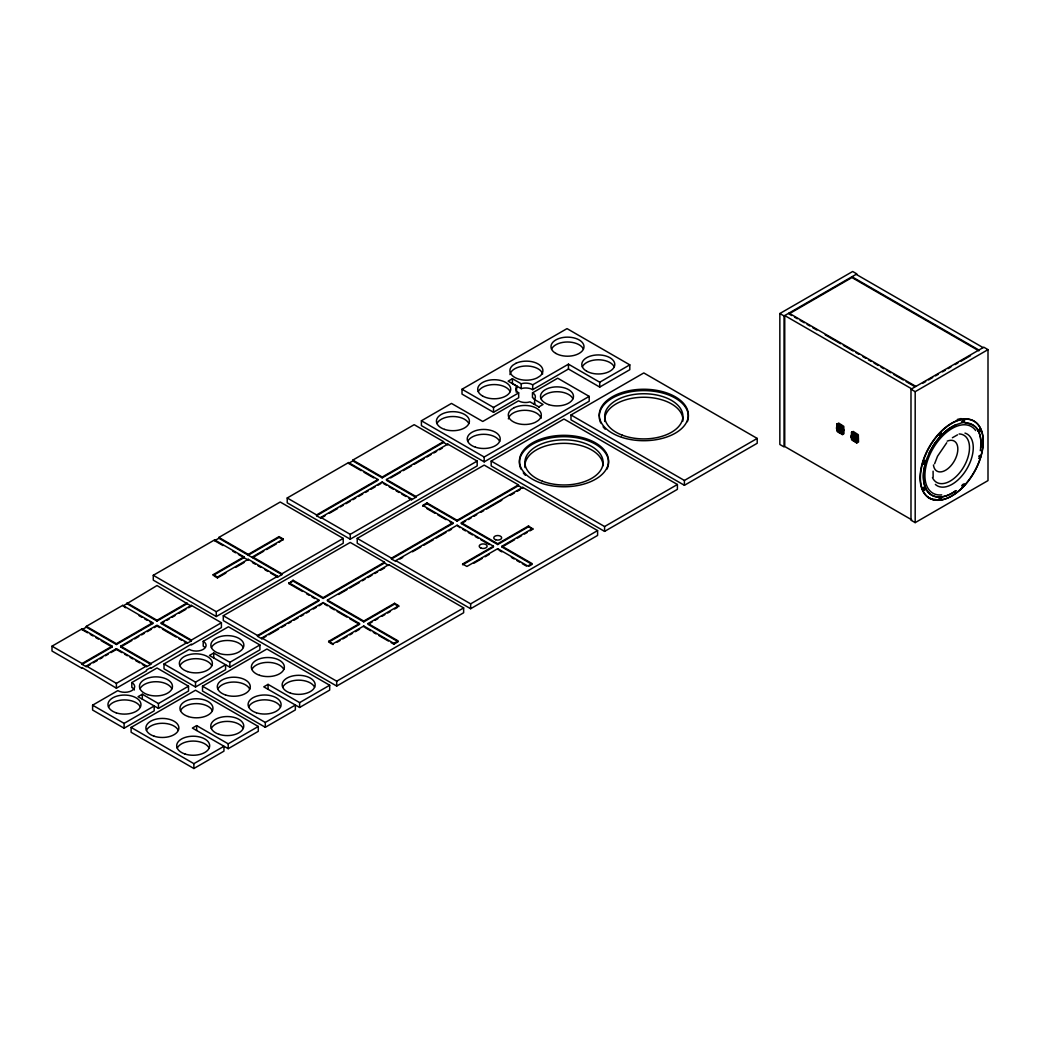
<?xml version="1.0" encoding="UTF-8"?>
<svg xmlns="http://www.w3.org/2000/svg" width="1040" height="1040" viewBox="0 0 1040 1040"><rect width="100%" height="100%" fill="white"/><g stroke="black" fill="none" stroke-linecap="round" stroke-linejoin="round"><path stroke-width="1.5" d="M837.629 424.086L838.136 424.97M853.671 432.757L853.19 431.925M857.376 442.208L856.479 442.741M837.915 423.566L838.669 423.072L843.791 426.348L843.973 433.654L843.284 434.07M852.449 431.964L853.203 431.457L858.325 434.746L858.52 441.987L857.714 442.416M852.956 433.524L852.878 432.744M925.47 462.514C923.104 471.029 922.415 480.168 925.613 488.527A1.573 0.936 -52.2 0 1 923.26 489.944A1.573 0.975 -52.8 0 1 925.184 487.591M856.609 441.506L857.103 442.39M933.088 471.185L933.14 477.1M925.106 462.722L925.34 461.643A1.573 0.91 -60 0 0 923.572 461.812L923.364 462.176A1.573 0.91 -60 0 0 923.455 463.801A1.573 0.91 -60 0 0 924.911 463.073L929.318 452.842A40.651 23.465 -60 0 1 955.877 424.801L964.158 422.006A1.573 0.936 -67.8 0 0 963.742 419.848A1.573 0.975 -67.2 0 0 962.39 422.175C968.045 423.267 976.716 424.554 978.848 432.042A39.949 23.062 -60 0 1 980.304 450.697M925.392 462.917L925.197 463.229A1.573 1.027 -55.7 0 1 923.26 462.579A1.573 1.04 -57.8 0 1 925.613 461.799L923.624 472.004A40.651 23.465 -60 0 0 955.877 490.62M838.344 423.67L838.76 424.528M842.062 433.108L842.569 434.005M852.176 432.484L852.67 433.368M852.878 432.068L853.385 432.952M934.609 463.775L937.534 456.235L946.738 442.754M941.122 435.552L941.564 434.876A1.573 1.027 -64.3 0 0 940.03 433.537A1.573 1.04 -62.2 0 0 940.537 435.955L948.363 429.026L955.89 424.684M929.24 452.816L934.57 443.586L941.083 435.474M941.096 435.045L941.278 434.72A1.573 0.91 -60 0 0 940.914 433.017A1.573 0.91 -60 0 0 939.341 434.668A1.573 0.91 -60 0 0 940.264 435.799L941.382 435.214M963.131 484.211C961.545 487.968 965.614 482.781 962.663 484.861A1.56 0.767 -56.3 0 0 962.52 486.317A1.56 0.767 -56.3 0 0 963.729 485.94A1.56 0.754 -58.1 0 0 964.483 484.25M836.992 423.748L837.07 431.379L842.66 434.694L842.803 427.089L836.992 423.748L838.37 424.892M512.421 378.703L508.144 381.16L516.958 386.256L516.191 387.283A9.906 5.72 0 0 0 518.622 392.834L518.726 397.722L493.519 412.282L462.007 394.095L462.007 389.246L567.021 328.614L629.798 364.858L629.798 369.707L599.729 387.075L568.451 369.018L532.701 389.662L530.777 388.778A9.906 5.72 0 0 0 523.289 388.154L521.209 388.635L512.421 383.552L512.421 378.703L521.209 383.773L523.289 383.305A9.906 5.72 0 0 1 530.777 383.929L532.701 384.813L568.451 364.169L599.729 382.226L629.798 364.858M516.191 392.145L516.958 386.256M535.015 403.195L534.235 404.235L535.015 398.346A9.906 5.72 0 0 0 532.584 392.808L557.687 378.196L589.186 396.383L589.186 401.232L484.185 461.864L421.408 425.62L421.408 420.771L451.477 403.416L482.742 421.473L518.492 400.829L520.416 401.7A9.906 5.72 0 0 0 527.917 402.337L529.984 401.856L539.279 407.134M923.065 488.592L923.247 487.214M979.16 456.443L980.057 456.69L979.186 457.795M922.922 462.319L923.481 461.175M952.406 437.736L957.554 434.824M939.796 499.603L940.03 499.616A1.573 0.832 -53.4 0 0 941.421 498.485A1.573 0.832 -53.4 0 0 941.551 497.042L940.238 496.99A1.573 0.91 -60 0 0 939.51 497.913L939.367 498.29A1.573 0.91 -60 0 0 939.991 499.59A1.573 0.91 -60 0 0 941.434 498.043L941.499 497.679A1.573 0.91 -60 0 0 941.278 496.873M343.226 538.395L281.892 573.807L281.892 574.613L218.881 538.239L218.881 537.433L280.228 502.021L343.226 538.395L343.226 543.244L216.281 616.538L153.283 580.151L153.283 575.302L214.617 539.89L243.984 556.855L243.984 557.661L213.187 575.445L213.187 574.639L243.984 556.855M477.178 461.058L415.844 496.47L415.844 497.276L386.477 480.324L386.477 479.518L447.811 444.106L477.178 461.058L477.178 465.907L350.233 539.201L287.222 502.827L287.222 497.978L348.569 462.566L377.936 479.518L377.936 480.324L316.589 515.736L316.589 514.93L377.936 479.518M352.833 460.902L352.833 460.096L414.167 424.684L443.534 441.636L443.534 442.442L382.2 477.854L352.833 460.902L348.569 463.372L348.569 462.566M214.617 539.89L214.617 540.696L218.881 538.239M52 646.178L82.069 628.823L112.125 646.178L112.125 646.984L82.069 664.339L82.069 663.533L52 646.178L52 651.027L82.069 668.382L82.069 667.576L116.402 688.207L146.484 670.852L146.484 670.033L150.748 667.576L150.748 668.382L191.347 644.137L191.347 644.943L221.416 627.575L221.416 622.726L191.347 605.371L161.291 622.726L161.291 623.532L191.36 640.9L191.36 640.094L221.416 622.726M86.333 627.159L86.333 626.353L122.668 605.371L152.737 622.726L152.737 623.545L116.402 644.514L86.333 627.159L82.069 629.629L82.069 628.823M123.747 605.566L157.014 585.546L191.347 606.177L191.347 605.371M462.007 389.246L493.519 407.433L518.726 392.873M218.881 537.433L248.248 554.385L279.058 536.601L283.322 539.071L279.123 542.295M352.833 460.096L382.2 477.048L443.534 441.636M283.322 539.877L279.058 537.407L248.248 555.191L248.248 554.385M214.253 576.056L217.451 577.902L217.451 577.096L248.248 559.273L277.628 576.264L277.628 577.083L281.892 574.613M263.731 551.187L252.525 557.661L252.525 556.855L283.322 539.071M325.052 515.788L320.866 518.206L320.866 517.4L382.2 481.975L411.567 498.94L411.567 499.746L408.772 498.134M217.451 577.902L225.849 573.053M235.651 567.398L244.049 562.549M266.526 549.575L276.328 543.92M329.225 513.37L337.597 508.547M340.379 506.935L343.174 505.323M345.956 503.711L350.142 501.306M352.924 499.694L355.719 498.082M358.501 496.47L362.687 494.052M365.469 492.453L368.264 490.841M371.046 489.229L375.232 486.811M378.014 485.199L380.809 483.6M390.65 477.906L400.413 472.277M403.195 470.665L411.567 465.842M414.349 464.23L424.112 458.588M426.894 456.989L431.08 454.571M433.875 452.959L436.657 451.347M439.452 449.735L442.234 448.136M82.069 663.533L112.125 646.178M86.333 626.353L116.402 643.708L152.737 622.726M126.945 602.901L157.014 620.269L187.083 602.901M126.945 603.707L157.014 621.075L187.083 603.72M82.069 664.339L86.333 666.809L86.333 666.003L116.402 648.648L146.471 666.003L146.471 666.809L150.748 664.339L150.748 663.533L120.679 646.178L120.679 646.984L150.748 664.339M120.679 646.178L157.014 625.196L187.083 642.551L187.083 643.37L184.34 641.784M87.711 666.016L90.441 664.443M93.171 662.857L97.266 660.491M100.009 658.918L102.739 657.345M105.469 655.759L108.199 654.186M110.942 652.6L116.402 649.454L121.875 652.613M120.679 646.984L131.859 640.523M134.654 638.911L138.84 636.493M141.635 634.881L144.43 633.269M147.225 631.657L151.424 629.226M154.219 627.614L157.014 626.002L159.744 627.588M161.291 623.532L164.021 621.959M166.751 620.386L169.481 618.8M172.224 617.227L174.954 615.641M179.049 613.275L185.887 609.336M188.617 607.763L191.347 606.177M538.785 406.939L543.062 404.469L534.235 399.386M153.283 575.302L216.281 611.689L277.628 576.264M320.866 517.4L350.233 534.352L411.567 498.94M421.408 420.771L484.185 457.015L589.186 396.383M411.567 499.746L415.844 497.276M398.84 606.567L394.576 604.097L363.766 621.881L327.431 600.899L327.431 600.093L388.765 564.681L463.645 607.906L463.645 612.755L336.7 686.049L223.288 620.581L223.288 615.719L350.233 542.438L384.501 562.211L384.501 563.017L323.154 598.442L293.059 581.061L288.795 583.531L293.059 580.255L323.154 597.623L384.501 562.211M461.383 522.769L497.718 543.738L528.515 525.954L532.792 529.23L528.515 526.76L497.718 544.544L461.383 523.575L461.383 522.769L522.717 487.344L597.597 530.582L597.597 535.431L470.639 608.725L357.227 543.244L357.227 538.395L484.185 465.101L518.44 484.887L518.44 485.693L457.106 521.105L427.011 503.724L422.734 506.194M491.179 461.058L563.992 419.016L677.404 484.497L677.404 489.346L604.591 531.388L491.179 465.907L491.179 461.058L604.591 526.539L677.404 484.497M570.986 414.986L643.799 372.944L757.211 438.425L757.211 443.274L684.398 485.303L570.986 419.835L570.986 414.986L684.398 480.454L757.211 438.425M518.44 484.887L457.106 520.299L427.011 502.918L422.734 505.388L452.829 522.756L452.829 523.562L391.495 558.987L391.495 558.168L452.829 522.756M86.333 666.003L116.402 683.358L146.471 666.003M150.748 663.533L187.083 642.551M187.083 643.37L191.36 640.9M92.599 705.185L124.111 723.372L154.18 706.017L154.18 710.866L124.111 728.221L92.599 710.034L92.599 705.185L117.806 690.638A9.906 5.72 0 0 0 131.807 690.638A9.906 5.72 0 0 0 131.807 682.552L157.014 668.005L188.513 686.192L188.513 691.041L158.444 708.396L138.034 696.696L142.311 694.226L158.444 703.547L188.513 686.192M164.008 663.962L195.52 682.149L225.589 664.781L225.589 669.643L195.52 686.998L164.008 668.811L164.008 663.962L189.215 649.402A9.906 5.72 0 0 0 203.216 649.402A9.906 5.72 0 0 0 203.216 641.329L228.423 626.769L259.922 644.956L259.922 649.818L229.853 667.173L209.443 655.473L213.72 653.003L229.853 662.324L259.922 644.956M779.844 313.534L852.657 271.492L856.856 273.923L784.043 315.952L779.844 313.534L779.844 444.483L784.043 446.914L784.043 315.952M257.543 635.505L318.89 600.093L318.89 600.899L257.543 636.311L257.543 635.505L223.288 615.719M266.006 636.376L261.82 638.781L261.82 637.975L323.167 602.563L359.502 623.545L359.502 624.351L328.692 642.135L328.692 641.329L359.502 623.545M391.495 558.987L395.772 561.444L395.772 560.638L457.106 525.226L493.441 546.208L493.441 547.014L462.644 564.798L462.644 563.992L493.441 546.208M268.801 634.764L278.551 629.122M281.346 627.51L285.519 625.105M288.314 623.493L291.096 621.881M293.891 620.269L298.064 617.864M300.859 616.252L303.641 614.64M306.436 613.028L309.218 611.416M313.404 609.011L316.199 607.399M318.981 605.787L321.763 604.175M338.585 594.464L346.944 589.641M349.739 588.029L359.502 582.4M362.284 580.788L365.079 579.176M367.861 577.564L372.047 575.146M374.829 573.547L377.624 571.935M380.406 570.323L384.592 567.905M399.958 559.039L402.74 557.427M412.503 551.798L420.862 546.962M423.657 545.35L433.407 539.721M436.202 538.109L445.952 532.48M448.747 530.868L451.529 529.256M461.383 523.575L465.569 521.157M468.351 519.545L471.133 517.933M473.928 516.334L476.71 514.722M480.896 512.304L483.691 510.692M486.473 509.08L501.813 500.227M510.172 495.404L514.358 492.986M517.14 491.374L519.935 489.762M131.105 727.415L193.882 763.659L223.951 746.291L223.951 751.153L193.882 768.508L131.105 732.264L131.105 727.415L195.52 690.235L258.284 726.466L258.284 731.328L228.215 748.683L192.374 728.065L196.651 725.608L228.215 743.834L258.284 726.466M202.514 686.192L265.291 722.436L295.36 705.068L295.36 709.917L265.291 727.285L202.514 691.041L202.514 686.192L266.929 648.999L329.693 685.243L329.693 690.092L299.624 707.46L263.783 686.842L268.06 684.372L299.624 702.611L329.693 685.243M327.431 600.093L363.766 621.075L394.576 603.291L398.84 605.761L368.043 623.545L368.043 624.351L398.138 641.732L393.874 644.189L391.131 642.616M328.692 641.329L332.969 643.786L363.766 626.002L393.874 643.383L398.138 640.913L368.043 623.545M528.879 566.241L532.09 564.395L501.982 547.014L501.982 546.208L532.09 563.589L527.813 566.046L497.718 548.665L466.908 566.449L462.644 563.992M501.982 546.208L532.792 528.424M337.168 642.174L339.963 640.562M342.758 638.937L346.97 636.519M349.765 634.894L352.56 633.282M355.368 631.67L359.567 629.239M369.434 623.545L372.242 621.92M375.037 620.308L377.832 618.683M382.044 616.265L384.839 614.653M387.634 613.028L390.442 611.416M394.641 608.985L397.436 607.373M473.915 563.225L482.313 558.376M485.108 556.751L489.307 554.333M501.982 547.014L514.592 539.734M517.387 538.122L521.586 535.691M524.381 534.079L527.189 532.467M529.984 530.842L532.792 529.23M261.82 637.975L336.7 681.2L463.645 607.906M395.772 560.638L470.639 603.863L597.597 530.582M910.988 389.246L983.801 347.204L988 349.635L988 480.597L915.187 522.626L910.988 520.208L910.988 389.246L915.187 391.664L988 349.635M922.896 383.188L925.691 381.563M928.499 379.951L932.698 377.52M935.493 375.908L938.301 374.296M942.5 371.865L945.295 370.253M948.09 368.628L950.898 367.016M955.097 364.585L957.892 362.973M960.7 361.361L970.502 355.693M962.871 422.565L963.937 421.876A1.573 0.91 -60 0 0 963.69 419.822A1.573 0.91 -60 0 0 962.156 422.058L969.618 423.436A40.651 23.465 -60 0 1 980.616 447.759M955.89 490.724A39.962 23.075 -60 0 1 941.382 496.938L940.511 497.146A1.573 0.871 -52.5 0 0 939.471 498.55A1.573 0.871 -52.5 0 0 939.796 499.603M940.524 496.834L941.096 496.769M837.811 423.865L838.513 424.307M843.193 433.563L842.972 433.368M852.215 432.237L853.008 432.64M852.358 433.914L852.215 433.849M532.467 392.756L532.467 397.605A9.906 5.72 0 0 1 535.08 400.244M978.848 432.042L978.601 431.275A1.573 0.871 -67.5 0 1 979.355 429.52A1.573 0.871 -67.5 0 1 980.473 429.481L980.564 429.754A1.573 0.832 -66.6 0 1 980.161 431.392A1.573 0.832 -66.6 0 1 979.069 432.146L978.484 431.574M842.114 434.486L842.881 433.251M856.154 274.326L983.099 347.62M851.955 276.744L978.9 350.038M978.9 350.844L851.955 277.55L788.944 313.937L791.739 315.549M788.944 313.118L915.889 386.412M794.521 317.148L797.316 318.76M800.111 320.372L804.297 322.79M807.079 324.402L809.874 326.014M812.656 327.626L816.842 330.044M825.214 334.867L840.567 343.733M843.349 345.345L853.112 350.987M855.907 352.586L858.702 354.198M862.888 356.616L865.67 358.228M868.465 359.84L871.247 361.452M874.042 363.064L878.228 365.482M881.023 367.094L883.805 368.706M886.6 370.305L890.786 372.723M893.568 374.335L903.331 379.977M906.126 381.589L914.498 386.425M911.69 388.843L784.745 315.549L784.745 446.511L911.69 519.805M978.614 431.535L978.315 431.119A1.573 0.91 -60 0 1 978.705 430.014L978.952 429.702A1.573 0.91 -60 0 1 980.525 430.053A1.573 0.91 -60 0 1 978.796 432.003M925.106 487.539L925.626 488.228A39.936 23.062 -60 0 0 940.81 497.003M443.534 442.442L447.811 444.912L447.811 444.106M518.44 485.693L522.717 488.163L522.717 487.344M386.477 479.518L415.844 496.47M348.569 463.372L361.153 470.639M363.948 472.251L373.737 477.906M383.604 483.6L386.399 485.212M389.194 486.824L393.393 489.242M396.188 490.867L398.983 492.479M401.778 494.091L405.977 496.509M426.842 508.56L435.045 513.305M437.788 514.878L445.991 519.623M450.099 521.989L452.829 523.562M459.901 527.657L457.106 525.226M462.696 529.269L465.491 530.881M468.286 532.493L472.485 534.911M475.28 536.523L478.075 538.135M480.87 539.747L489.255 544.596M499.083 550.264L501.813 551.85M511.394 557.375L514.137 558.961M516.867 560.534L519.61 562.12M522.34 563.693L526.448 566.072M287.222 497.978L316.589 514.93M357.227 538.395L391.495 558.168M316.589 515.736L320.866 518.206M384.501 563.017L388.765 565.487L388.765 564.681M252.525 556.855L281.892 573.807M288.795 582.712L318.89 600.093M214.617 540.696L223.002 545.545M232.791 551.2L235.599 552.812M238.394 554.424L248.248 560.118L248.248 559.312M252.447 562.549L255.242 564.161M258.05 565.773L260.845 567.385M265.031 569.816L267.839 571.428M270.634 573.04L277.628 577.083M288.795 583.531L302.471 591.422M306.579 593.788L309.309 595.374M312.052 596.947L314.782 598.533M324.558 604.175L327.353 605.787M330.148 607.399L334.347 609.83M337.142 611.442L346.918 617.084M349.713 618.696L359.502 624.351M365.131 627.601L370.604 630.76M373.347 632.346L376.077 633.919M378.82 635.505L388.401 641.03M213.187 574.639L217.451 577.096M329.758 642.746L331.89 643.981M257.543 636.311L261.82 638.781M161.291 622.726L191.36 640.094M125.411 607.763L122.668 605.371M139.074 615.654L141.804 617.227M144.534 618.8L147.277 620.386M150.007 621.959L152.737 623.545M162.474 629.161L176.15 637.052M178.88 638.625L181.61 640.211M82.069 629.629L87.529 632.788M90.259 634.361L93.002 635.934M95.732 637.52L98.462 639.093M101.192 640.666L112.125 646.984M124.605 654.186L127.335 655.759M130.065 657.345L132.808 658.918M135.538 660.504L139.633 662.87M142.376 664.443L145.106 666.016M842.179 432.848L841.425 433.173L841.971 434.317M857.272 441.922C856.921 440.284 855.686 442.858 856.05 441.961M837.59 425.399L837.304 425.022M837.863 423.904L838.409 424.853L838.396 424.112M851.864 433.537L851.864 432.146L851.578 432.718M925.626 488.228L924.911 487.435A1.573 0.91 -60 0 0 924.092 487.643L923.819 487.903A1.573 0.91 -60 0 0 923.221 489.918A1.573 0.91 -60 0 0 924.664 489.775L924.911 489.463A1.573 0.91 -60 0 0 925.34 488.371L925.34 488.059M915.187 391.664L915.187 522.626M684.398 480.454L684.398 485.303M604.591 526.539L604.591 531.388M599.729 382.226L599.729 387.075M568.451 364.169L568.451 369.018M532.701 384.813L532.701 389.662M528.515 525.954L528.515 526.76M521.209 383.773L521.209 388.635M497.718 543.738L497.718 544.544M497.718 548.665L497.718 549.484M493.519 407.433L493.519 412.282M484.185 457.015L484.185 461.864M470.639 603.863L470.639 608.725M457.106 520.299L457.106 521.105M427.011 502.918L427.011 503.724M394.576 603.291L394.576 604.097M393.874 643.383L393.874 644.189M382.2 477.048L382.2 477.854M382.2 481.975L382.2 482.794M363.766 621.075L363.766 621.881M363.766 626.002L363.766 626.808M350.233 534.352L350.233 539.201M336.7 681.2L336.7 686.049M332.969 643.786L332.969 644.592M323.154 597.623L323.154 598.442M323.167 602.563L323.167 603.369M299.624 702.611L299.624 707.46M293.059 580.255L293.059 581.061M279.058 536.601L279.058 537.407M268.06 684.372L268.06 689.221M265.291 722.436L265.291 727.285M229.853 662.324L229.853 667.173M228.215 743.834L228.215 748.683M216.281 611.689L216.281 616.538M213.72 653.003L213.72 657.852M203.216 641.329L203.216 646.178A9.906 5.72 0 0 1 204.789 647.361M196.651 725.608L196.651 730.457M195.52 682.149L195.52 686.998M193.882 763.659L193.882 768.508M158.444 703.547L158.444 708.396M157.014 620.269L157.014 621.075M142.311 694.226L142.311 699.088M131.807 682.552L131.807 687.401A9.906 5.72 0 0 1 134.368 689.962M124.111 723.372L124.111 728.221M116.402 643.708L116.402 644.514M116.402 648.648L116.402 649.454M116.402 683.358L116.402 688.207M854.776 439.647A1.976 1.144 60 0 1 852.475 437.411A1.976 1.144 60 0 1 854.308 436.618A1.976 1.144 60 0 1 854.776 439.647A3.965 2.288 60 0 0 855.491 440.154M857.337 440.453A3.965 2.288 60 0 1 857.038 440.544M855.127 439.946A3.965 2.288 60 0 1 854.412 439.322M852.696 435.123A3.965 2.288 60 0 0 852.787 436.228A3.965 2.288 60 0 1 852.683 435.305M857.714 436.267A3.965 2.288 60 0 0 857.467 435.812L851.513 432.172L851.578 439.712L856.973 443.118L857.454 435.903A3.965 2.288 60 0 1 857.909 436.709M858.26 438.126A3.965 2.288 60 0 1 858.26 438.971M856.947 440.44A3.965 2.288 60 0 1 853.892 440.414M853.372 439.92A3.965 2.288 60 0 1 852.878 439.348M852.332 438.477A3.965 2.288 60 0 1 851.851 437.307M851.656 436.371A3.965 2.288 60 0 1 853.892 434.07A3.965 2.288 60 0 1 857.142 438.282M857.22 438.737A3.965 2.288 60 0 1 857.22 439.582M842.66 432.107A3.965 2.288 60 0 1 842.348 432.172M840.944 431.795A3.965 2.288 60 0 1 840.047 431.106M838.292 428.064A3.965 2.288 60 0 1 838.149 426.946M838.526 425.542A3.965 2.288 60 0 1 838.968 425.126M840.762 425.23A3.965 2.288 60 0 1 841.672 425.854M843.726 429.741A3.965 2.288 60 0 1 843.726 430.586M837.122 427.141A3.965 2.288 60 0 1 840.268 426.166A3.965 2.288 60 0 1 842.673 431.184A3.965 2.288 60 0 1 839.54 432.159M838.825 431.535A3.965 2.288 60 0 1 838.5 431.158M837.681 429.845A3.965 2.288 60 0 1 837.317 428.909M180.505 710.671A16.497 9.529 0 0 1 196.443 703.612A16.497 9.529 0 0 1 212.381 710.671M211.315 728.455A16.497 9.529 0 0 1 227.253 721.396A16.497 9.529 0 0 1 243.191 728.455M146.445 730.34A16.497 9.529 0 0 1 162.383 723.281A16.497 9.529 0 0 1 178.321 730.34M177.242 748.124A16.497 9.529 0 0 1 193.18 741.065A16.497 9.529 0 0 1 209.118 748.124M282.724 687.219A16.497 9.529 0 0 1 298.662 680.16A16.497 9.529 0 0 1 314.6 687.219M251.914 669.435A16.497 9.529 0 0 1 267.852 662.376A16.497 9.529 0 0 1 283.79 669.435M217.841 689.117A16.497 9.529 0 0 1 233.792 682.045A16.497 9.529 0 0 1 249.73 689.117M248.651 706.901A16.497 9.529 0 0 1 264.589 699.829A16.497 9.529 0 0 1 280.527 706.901M211.432 647.543A16.497 9.529 0 0 1 227.37 640.484A16.497 9.529 0 0 1 243.308 647.543M179.933 665.73A16.497 9.529 0 0 1 195.871 658.671A16.497 9.529 0 0 1 211.809 665.73M108.524 706.966A16.497 9.529 0 0 1 124.462 699.907A16.497 9.529 0 0 1 140.4 706.966M140.023 688.779A16.497 9.529 0 0 1 155.961 681.72A16.497 9.529 0 0 1 171.899 688.779M541.047 398.775A16.497 9.529 0 0 1 556.985 391.716A16.497 9.529 0 0 1 572.923 398.775M508.378 418.899A16.497 9.529 0 0 1 524.251 410.293A16.497 9.529 0 0 1 541.086 418.262M436.969 423.566A16.497 9.529 0 0 1 452.907 416.507A16.497 9.529 0 0 1 468.845 423.566M467.779 441.35A16.497 9.529 0 0 1 483.717 434.291A16.497 9.529 0 0 1 499.655 441.35M478.27 391.638A16.497 9.529 0 0 1 494.208 384.566A16.497 9.529 0 0 1 510.159 391.638M509.977 374.595A16.497 9.529 0 0 1 525.837 366.002A16.497 9.529 0 0 1 542.672 373.958M582.348 366.847A16.497 9.529 0 0 1 598.286 359.775A16.497 9.529 0 0 1 614.224 366.847M551.551 349.063A16.497 9.529 0 0 1 567.489 341.991A16.497 9.529 0 0 1 583.427 349.063M524.979 467.545A39.104 22.581 0 0 1 562.432 443.352A39.104 22.581 0 0 1 603.096 465.751M520.949 469.066A44.551 25.727 0 0 1 563.992 436.683A44.551 25.727 0 0 1 607.022 469.066M525.408 475.267A44.551 25.727 0 0 1 523.289 472.875M604.786 421.473A39.104 22.581 0 0 1 643.526 397.254A39.104 22.581 0 0 1 682.838 421.148M599.248 416.325A44.551 25.727 0 0 1 648.466 390.741A44.551 25.727 0 0 1 687.375 421.681M605.215 429.195A44.551 25.727 0 0 1 603.096 426.79M600.756 422.981A44.551 25.727 0 0 1 599.3 417.664M852.787 434.525A3.965 2.288 60 0 1 853.06 433.901M930.605 498.615A44.551 25.727 -60 0 1 928.148 497.484M964.353 484.172A1.56 0.897 -60 0 1 963.547 486.031A1.56 0.897 -60 0 1 962.247 486.044L962.169 485.771A1.56 0.897 -60 0 1 962.247 485.069M979.16 458.497A1.573 0.767 -61.9 0 0 980.499 456.898A1.573 0.78 -63.7 0 0 980.317 455.689A1.573 0.78 -63.7 0 0 979.251 456.183M979.277 458.328A1.573 0.91 -60 0 0 980.499 456.69A1.573 0.91 -60 0 0 979.849 455.546L979.563 455.624A1.573 0.91 -60 0 0 979.277 455.793M935.441 499.46A44.447 25.662 -60 0 1 932.62 499.096M930.02 498.29A44.447 25.662 -60 0 1 927.628 497.042M957.229 419.536A44.447 25.662 -60 0 1 961.194 418.587M959.14 433.953A27.222 15.717 -60 0 1 963.261 467.675A27.222 15.717 -60 0 1 932.464 477.581M947.193 441.155A17.329 9.997 -60 0 1 957.827 449.657A17.329 9.997 -60 0 1 946.127 469.924A17.329 9.997 -60 0 1 933.439 464.958M964.99 433.095A29.887 17.251 -60 0 1 967.07 468.507A29.887 17.251 -60 0 1 935.363 484.406M941.72 494.897A38.467 22.204 -60 0 1 931.671 450.97A38.467 22.204 -60 0 1 975.676 430.573M923.611 489.086C924.924 491.023 925.015 486.018 923.611 489.086M838.539 428.987C840.164 432.913 840.346 426.972 838.539 428.935M853.073 437.385C854.711 441.363 854.763 435.331 853.073 437.385M962.637 421.434C963.716 423.592 964.262 418.444 962.637 421.434M923.65 462.501C924.313 465.01 925.561 459.667 923.65 462.501M939.809 434.512C940.472 437.021 941.72 431.678 939.809 434.512M939.809 498.225C940.446 500.721 941.759 495.43 939.809 498.225M978.835 430.638C979.485 433.134 980.733 427.856 978.835 430.638M515.918 363.311L512.967 365.131A16.497 9.529 0 0 0 515.125 377.624A16.497 9.529 0 0 0 536.874 378.027L539.825 376.207A16.497 9.529 0 0 0 537.667 363.701A16.497 9.529 0 0 0 515.918 363.311M514.319 407.615L511.381 409.422A16.497 9.529 0 0 0 513.539 421.928A16.497 9.529 0 0 0 535.288 422.331L538.226 420.511A16.497 9.529 0 0 0 536.068 408.005A16.497 9.529 0 0 0 514.319 407.615M851.708 437.151A3.094 1.794 60 0 0 855.296 440.635A3.094 1.794 60 0 0 854.555 435.903A3.094 1.794 60 0 0 851.708 437.151M856.206 434.252A3.965 2.288 60 0 0 855.491 433.719A3.965 2.288 60 0 1 856.206 434.213M851.11 436.943A3.965 2.288 60 0 0 855.699 441.389A3.965 2.288 60 0 0 854.75 435.357A3.965 2.288 60 0 0 851.11 436.943M495.729 539.786A3.965 2.288 0 0 0 501.67 537.81A3.965 2.288 0 0 0 495.729 535.834A3.965 2.288 0 0 0 495.729 539.786M481.195 548.184A3.965 2.288 0 0 0 487.136 546.208A3.965 2.288 0 0 0 481.195 544.219A3.965 2.288 0 0 0 481.195 548.184M837.174 428.753A3.094 1.794 60 0 0 840.762 432.237A3.094 1.794 60 0 0 840.021 427.518A3.094 1.794 60 0 0 837.174 428.753M837.941 429.026A1.976 1.144 60 0 0 840.242 431.249A1.976 1.144 60 0 0 839.761 428.233A1.976 1.144 60 0 0 837.941 429.026M836.563 428.545A3.965 2.288 60 0 0 841.165 433.004A3.965 2.288 60 0 0 840.216 426.959A3.965 2.288 60 0 0 836.563 428.545M184.925 753.987A16.497 9.529 0 0 0 209.677 745.732A16.497 9.529 0 0 0 184.925 737.49A16.497 9.529 0 0 0 184.925 753.987M154.128 736.203A16.497 9.529 0 0 0 178.88 727.948A16.497 9.529 0 0 0 154.128 719.706A16.497 9.529 0 0 0 154.128 736.203M188.201 716.534A16.497 9.529 0 0 0 212.953 708.279A16.497 9.529 0 0 0 188.201 700.037A16.497 9.529 0 0 0 188.201 716.534M218.998 734.318A16.497 9.529 0 0 0 243.75 726.063A16.497 9.529 0 0 0 218.998 717.821A16.497 9.529 0 0 0 218.998 734.318M225.537 694.98A16.497 9.529 0 0 0 250.289 686.725A16.497 9.529 0 0 0 225.537 678.483A16.497 9.529 0 0 0 225.537 694.98M256.334 712.764A16.497 9.529 0 0 0 281.086 704.509A16.497 9.529 0 0 0 256.334 696.267A16.497 9.529 0 0 0 256.334 712.764M259.61 675.311A16.497 9.529 0 0 0 284.362 667.056A16.497 9.529 0 0 0 259.61 658.801A16.497 9.529 0 0 0 259.61 675.311M290.407 693.095A16.497 9.529 0 0 0 315.159 684.84A16.497 9.529 0 0 0 290.407 676.585A16.497 9.529 0 0 0 290.407 693.095M219.115 653.419A16.497 9.529 0 0 0 243.867 645.164A16.497 9.529 0 0 0 219.115 636.909A16.497 9.529 0 0 0 219.115 653.419M187.616 671.606A16.497 9.529 0 0 0 212.368 663.351A16.497 9.529 0 0 0 187.616 655.096A16.497 9.529 0 0 0 187.616 671.606M116.207 712.829A16.497 9.529 0 0 0 140.959 704.574A16.497 9.529 0 0 0 116.207 696.332A16.497 9.529 0 0 0 116.207 712.829M147.706 694.642A16.497 9.529 0 0 0 172.458 686.387A16.497 9.529 0 0 0 147.706 678.145A16.497 9.529 0 0 0 147.706 694.642M548.743 404.638A16.497 9.529 0 0 0 573.482 396.383A16.497 9.529 0 0 0 548.743 388.141A16.497 9.529 0 0 0 548.743 404.638M475.462 447.213A16.497 9.529 0 0 0 500.214 438.958A16.497 9.529 0 0 0 475.462 430.716A16.497 9.529 0 0 0 475.462 447.213M444.665 429.429A16.497 9.529 0 0 0 469.404 421.174A16.497 9.529 0 0 0 444.665 412.932A16.497 9.529 0 0 0 444.665 429.429M482.547 395.98A16.497 9.529 0 0 0 510.159 391.716A16.497 9.529 0 0 0 489.944 380.042A16.497 9.529 0 0 0 482.547 395.98M555.815 353.405A16.497 9.529 0 0 0 583.427 349.141A16.497 9.529 0 0 0 563.212 337.467A16.497 9.529 0 0 0 555.815 353.405M586.625 371.189A16.497 9.529 0 0 0 614.224 366.925A16.497 9.529 0 0 0 594.022 355.251A16.497 9.529 0 0 0 586.625 371.189M542.49 481.26A39.104 22.581 0 0 0 603.031 463.723A39.104 22.581 0 0 0 546.442 442.221A39.104 22.581 0 0 0 542.49 481.26M541.71 483.327A44.551 25.727 0 0 0 608.543 461.058A44.551 25.727 0 0 0 541.71 438.776A44.551 25.727 0 0 0 541.71 483.327M622.297 435.188A39.104 22.581 0 0 0 682.838 417.651A39.104 22.581 0 0 0 626.249 396.149A39.104 22.581 0 0 0 622.297 435.188M621.517 437.255A44.551 25.727 0 0 0 688.35 414.986A44.551 25.727 0 0 0 621.517 392.704A44.551 25.727 0 0 0 621.517 437.255M959.751 490.009A44.551 25.727 -60 0 0 973.869 420.992A44.551 25.727 -60 0 0 921.167 467.727A44.551 25.727 -60 0 0 959.751 490.009M955.929 493.324A44.447 25.662 -60 0 0 976.768 423.215A44.447 25.662 -60 0 0 922.792 462.579A44.447 25.662 -60 0 0 955.929 493.324"/></g></svg>
